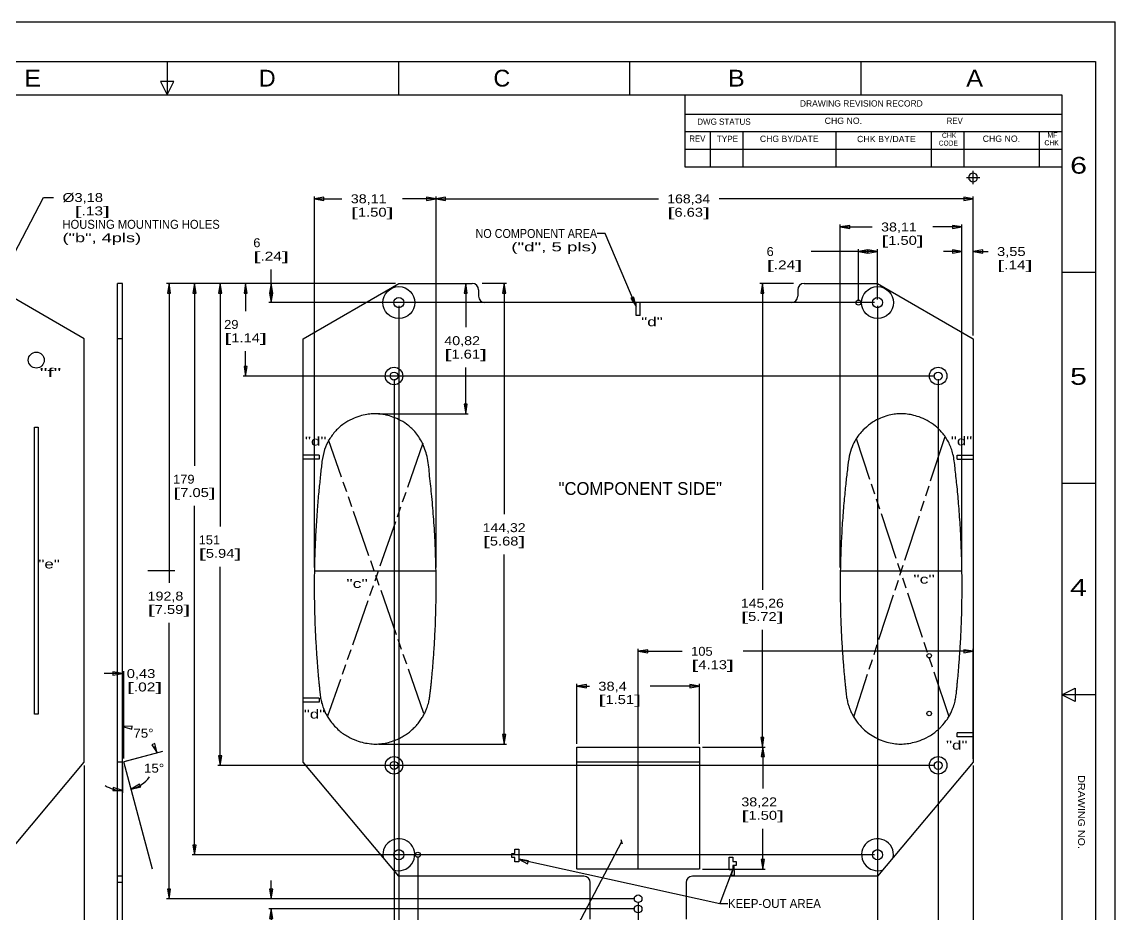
# Model space of a CAD drawing. Extents: x 0 to 594, y 0 to 420.
# Drawn here: x 251.4 to 594, y 140.4 to 420 of the extents above; entities that cross this region are included whole.
import ezdxf
from ezdxf.enums import TextEntityAlignment as Align

# ---------------------------------------------------------------- set-up
doc = ezdxf.new("R2010")
doc.units = 0
doc.header["$LTSCALE"] = 32.67
doc.header["$MEASUREMENT"] = 0
doc.linetypes.add('PHANTOM', pattern=[0.8, 0.45, -0.05, 0.1, -0.05, 0.1, -0.05])
doc.layers.get('0').update_dxf_attribs({"linetype": 'CONTINUOUS'})
doc.layers.add('DEFAULT_3', color=7, linetype='PHANTOM')
doc.styles.get("Standard").update_dxf_attribs({"font": 'txt', "width": 0.8})
doc.dimstyles.new('DIMSTYLE_1', dxfattribs={"dimtxt": 2.8, "dimasz": 3, "dimexe": 0.18, "dimexo": 0.0625, "dimgap": 0.09, "dimtad": 0, "dimtih": 1, "dimtoh": 1, "dimdsep": 46, "dimtxsty": 'Standard', "dimcen": 0.09, "dimadec": 0, "dimazin": 0, "dimtfac": 1, "dimtofl": 0, "dimtmove": 0, "dimatfit": 3, "dimfxl": 0, "dimtolj": 1, "dimarcsym": 0})
doc.dimstyles.new('DIMSTYLE_2', dxfattribs={"dimtxt": 2.8, "dimasz": 3, "dimexe": 0.18, "dimexo": 0.0625, "dimgap": 0.09, "dimtad": 0, "dimtih": 1, "dimtoh": 1, "dimdsep": 46, "dimtxsty": 'Standard', "dimcen": 0.09, "dimadec": 0, "dimazin": 0, "dimtfac": 1, "dimtofl": 0, "dimtmove": 0, "dimatfit": 3, "dimfxl": 0, "dimtolj": 1, "dimarcsym": 0})
doc.dimstyles.new('DIMSTYLE_3', dxfattribs={"dimtxt": 2.8, "dimasz": 3, "dimexe": 0.18, "dimexo": 0.0625, "dimgap": 0.09, "dimtad": 0, "dimtih": 1, "dimtoh": 1, "dimdec": 1, "dimdsep": 46, "dimtxsty": 'Standard', "dimcen": 0.09, "dimadec": 0, "dimazin": 0, "dimtfac": 1, "dimtdec": 1, "dimtofl": 0, "dimtmove": 0, "dimatfit": 3, "dimfxl": 0, "dimtolj": 1, "dimarcsym": 0})

# ---------------------------------------------------------------- blocks, each defined once
blk = doc.blocks.new('*D0')
at = {"color": 2, "linetype": 'Continuous'}
for p, q in [((241.71, 333.44), (258.24, 364.96)), ((258.24, 364.96), (261.37, 364.96))]:
    blk.add_line(p, q, dxfattribs=at)
blk.add_lwpolyline([(242.66, 336.32), (241.71, 333.44), (243.54, 335.86), (242.66, 336.32)], dxfattribs=at)
for s, width, p, p2 in [('%%c', 2, (264.17, 363.56), (267.91, 363.56)), ('3,18', 1.129412, (267.91, 363.56), (276.87, 363.56)), ('[', 2.4, (267.91, 359.36), (270.15, 359.36)), ('.13', 1.44, (270.15, 359.36), (276.87, 359.36)), (']', 2.4, (276.87, 359.36), (279.11, 359.36)), ('HOUSING MOUNTING HOLES', 0.838095, (264.17, 355.16), (313.45, 355.16)), ('("b", 4pls)', 1.056, (264.17, 350.96), (288.81, 350.96))]:
    blk.add_text(s, height=2.8, dxfattribs=dict(at, width=width)).set_placement(p, p2, align=Align.FIT)
blk = doc.blocks.new('*D8')
at = {"color": 2, "linetype": 'Continuous'}
for p, q in [((60.97, 187.03), (60.97, 102.13)), ((270.97, 187.03), (270.97, 102.13)), ((60.97, 102.88), (156.45, 102.88)), ((270.97, 102.88), (175.49, 102.88))]:
    blk.add_line(p, q, dxfattribs=at)
for points in [[(63.97, 103.38), (60.97, 102.88), (63.97, 102.38), (63.97, 103.38)], [(267.97, 102.38), (270.97, 102.88), (267.97, 103.38), (267.97, 102.38)]]:
    blk.add_lwpolyline(points, dxfattribs=at)
for s, width, p, p2 in [('210', 1.107692, (159.25, 101.48), (165.97, 101.48)), ('[', 2.4, (159.25, 97.28), (161.49, 97.28)), ('8.27', 1.066667, (161.49, 97.28), (170.45, 97.28)), (']', 2.4, (170.45, 97.28), (172.69, 97.28))]:
    blk.add_text(s, height=2.8, dxfattribs=dict(at, width=width)).set_placement(p, p2, align=Align.FIT)
blk = doc.blocks.new('*D10')
at = {"color": 2, "linetype": 'Continuous'}
for p, q in [((519.55, 331.03), (519.55, 126.13)), ((549.55, 187.03), (549.55, 126.13)), ((519.55, 126.88), (525.03, 126.88)), ((549.55, 126.88), (544.07, 126.88))]:
    blk.add_line(p, q, dxfattribs=at)
for points in [[(522.55, 127.38), (519.55, 126.88), (522.55, 126.38), (522.55, 127.38)], [(546.55, 126.38), (549.55, 126.88), (546.55, 127.38), (546.55, 126.38)]]:
    blk.add_lwpolyline(points, dxfattribs=at)
for s, width, p, p2 in [('30', 1.066667, (527.83, 125.48), (532.31, 125.48)), ('[', 2.4, (527.83, 121.28), (530.07, 121.28)), ('1.18', 1.371429, (530.07, 121.28), (539.03, 121.28)), (']', 2.4, (539.03, 121.28), (541.27, 121.28))]:
    blk.add_text(s, height=2.8, dxfattribs=dict(at, width=width)).set_placement(p, p2, align=Align.FIT)
blk = doc.blocks.new('*D11')
at = {"color": 2, "linetype": 'Continuous'}
for p, q in [((549.55, 187.03), (549.55, 118.13)), ((444.55, 144.23), (444.55, 118.13)), ((444.55, 118.88), (487.53, 118.88)), ((549.55, 118.88), (506.57, 118.88))]:
    blk.add_line(p, q, dxfattribs=at)
for points in [[(447.55, 119.38), (444.55, 118.88), (447.55, 118.38), (447.55, 119.38)], [(546.55, 118.38), (549.55, 118.88), (546.55, 119.38), (546.55, 118.38)]]:
    blk.add_lwpolyline(points, dxfattribs=at)
for s, width, p, p2 in [('105', 1.107692, (490.33, 117.48), (497.05, 117.48)), ('[', 2.4, (490.33, 113.28), (492.57, 113.28)), ('4.13', 1.2, (492.57, 113.28), (501.53, 113.28)), (']', 2.4, (501.53, 113.28), (503.77, 113.28))]:
    blk.add_text(s, height=2.8, dxfattribs=dict(at, width=width)).set_placement(p, p2, align=Align.FIT)
blk = doc.blocks.new('*D12')
at = {"color": 2, "linetype": 'Continuous'}
for p, q in [((369.55, 331.03), (369.55, 110.13)), ((549.55, 187.03), (549.55, 110.13)), ((369.55, 110.88), (450.03, 110.88)), ((549.55, 110.88), (469.07, 110.88))]:
    blk.add_line(p, q, dxfattribs=at)
for points in [[(372.55, 111.38), (369.55, 110.88), (372.55, 110.38), (372.55, 111.38)], [(546.55, 110.38), (549.55, 110.88), (546.55, 111.38), (546.55, 110.38)]]:
    blk.add_lwpolyline(points, dxfattribs=at)
for s, width, p, p2 in [('180', 1.107692, (452.83, 109.48), (459.55, 109.48)), ('[', 2.4, (452.83, 105.28), (455.07, 105.28)), ('7.09', 1.129412, (455.07, 105.28), (464.03, 105.28)), (']', 2.4, (464.03, 105.28), (466.27, 105.28))]:
    blk.add_text(s, height=2.8, dxfattribs=dict(at, width=width)).set_placement(p, p2, align=Align.FIT)
blk = doc.blocks.new('*D13')
at = {"color": 2, "linetype": 'Continuous'}
for p, q in [((368.05, 308.03), (368.05, 102.13)), ((549.55, 187.03), (549.55, 102.13)), ((368.05, 102.88), (434.33, 102.88)), ((549.55, 102.88), (453.37, 102.88))]:
    blk.add_line(p, q, dxfattribs=at)
for points in [[(371.05, 103.38), (368.05, 102.88), (371.05, 102.38), (371.05, 103.38)], [(546.55, 102.38), (549.55, 102.88), (546.55, 103.38), (546.55, 102.38)]]:
    blk.add_lwpolyline(points, dxfattribs=at)
for s, width, p, p2 in [('181,5', 1.142857, (437.13, 101.48), (448.33, 101.48)), ('[', 2.4, (437.13, 97.28), (439.37, 97.28)), ('7.15', 1.2, (439.37, 97.28), (448.33, 97.28)), (']', 2.4, (448.33, 97.28), (450.57, 97.28))]:
    blk.add_text(s, height=2.8, dxfattribs=dict(at, width=width)).set_placement(p, p2, align=Align.FIT)
blk = doc.blocks.new('*D14')
at = {"color": 2, "linetype": 'Continuous'}
for p, q in [((329.55, 335.03), (329.55, 342.39)), ((368.55, 338.03), (328.8, 338.03)), ((329.55, 338.03), (329.55, 335.03)), ((329.55, 332.03), (329.55, 335.03)), ((518.55, 332.03), (328.8, 332.03))]:
    blk.add_line(p, q, dxfattribs=at)
for points in [[(330.05, 335.03), (329.55, 338.03), (329.05, 335.03), (330.05, 335.03)], [(329.05, 335.03), (329.55, 332.03), (330.05, 335.03), (329.05, 335.03)]]:
    blk.add_lwpolyline(points, dxfattribs=at)
for s, width, p, p2 in [('6', 1.2, (323.95, 349.39), (326.19, 349.39)), ('[', 2.4, (323.95, 345.19), (326.19, 345.19)), ('.24', 1.2, (326.19, 345.19), (332.91, 345.19)), (']', 2.4, (332.91, 345.19), (335.15, 345.19))]:
    blk.add_text(s, height=2.8, dxfattribs=dict(at, width=width)).set_placement(p, p2, align=Align.FIT)
blk = doc.blocks.new('*D15')
at = {"color": 2, "linetype": 'Continuous'}
for p, q in [((368.55, 338.03), (320.8, 338.03)), ((321.55, 338.03), (321.55, 329.4)), ((321.55, 309.03), (321.55, 316.8)), ((537.55, 309.03), (320.8, 309.03))]:
    blk.add_line(p, q, dxfattribs=at)
for points in [[(322.05, 335.03), (321.55, 338.03), (321.05, 335.03), (322.05, 335.03)], [(321.05, 312.03), (321.55, 309.03), (322.05, 312.03), (321.05, 312.03)]]:
    blk.add_lwpolyline(points, dxfattribs=at)
for s, width, p, p2 in [('29', 0.96, (314.83, 323.8), (319.31, 323.8)), ('[', 2.4, (314.83, 319.6), (317.07, 319.6)), ('1.14', 1.371429, (317.07, 319.6), (326.03, 319.6)), (']', 2.4, (326.03, 319.6), (328.27, 319.6))]:
    blk.add_text(s, height=2.8, dxfattribs=dict(at, width=width)).set_placement(p, p2, align=Align.FIT)
blk = doc.blocks.new('*D16')
at = {"color": 2, "linetype": 'Continuous'}
for p, q in [((368.55, 338.03), (312.8, 338.03)), ((313.55, 338.03), (313.55, 261.86)), ((313.55, 187.03), (313.55, 249.26)), ((537.55, 187.03), (312.8, 187.03))]:
    blk.add_line(p, q, dxfattribs=at)
for points in [[(314.05, 335.03), (313.55, 338.03), (313.05, 335.03), (314.05, 335.03)], [(313.05, 190.03), (313.55, 187.03), (314.05, 190.03), (313.05, 190.03)]]:
    blk.add_lwpolyline(points, dxfattribs=at)
for s, width, p, p2 in [('151', 1.2, (306.83, 256.26), (313.55, 256.26)), ('[', 2.4, (306.83, 252.06), (309.07, 252.06)), ('5.94', 1.066667, (309.07, 252.06), (318.03, 252.06)), (']', 2.4, (318.03, 252.06), (320.27, 252.06))]:
    blk.add_text(s, height=2.8, dxfattribs=dict(at, width=width)).set_placement(p, p2, align=Align.FIT)
blk = doc.blocks.new('*D17')
at = {"color": 2, "linetype": 'Continuous'}
for p, q in [((368.55, 338.03), (304.8, 338.03)), ((305.55, 338.03), (305.55, 280.9)), ((305.55, 159.03), (305.55, 268.3)), ((518.55, 159.03), (304.8, 159.03))]:
    blk.add_line(p, q, dxfattribs=at)
for points in [[(306.05, 335.03), (305.55, 338.03), (305.05, 335.03), (306.05, 335.03)], [(305.05, 162.03), (305.55, 159.03), (306.05, 162.03), (305.05, 162.03)]]:
    blk.add_lwpolyline(points, dxfattribs=at)
for s, width, p, p2 in [('179', 1.028571, (298.83, 275.3), (305.55, 275.3)), ('[', 2.4, (298.83, 271.1), (301.07, 271.1)), (']', 2.4, (310.03, 271.1), (312.27, 271.1)), ('7.05', 1.129412, (301.07, 271.1), (310.03, 271.1))]:
    blk.add_text(s, height=2.8, dxfattribs=dict(at, width=width)).set_placement(p, p2, align=Align.FIT)
blk = doc.blocks.new('*D18')
at = {"color": 2, "linetype": 'Continuous'}
for p, q in [((368.55, 338.03), (296.8, 338.03)), ((297.55, 338.03), (297.55, 244.27)), ((297.55, 145.23), (297.55, 231.67)), ((443.55, 145.23), (296.8, 145.23))]:
    blk.add_line(p, q, dxfattribs=at)
for points in [[(298.05, 335.03), (297.55, 338.03), (297.05, 335.03), (298.05, 335.03)], [(297.05, 148.23), (297.55, 145.23), (298.05, 148.23), (297.05, 148.23)]]:
    blk.add_lwpolyline(points, dxfattribs=at)
for s, width, p, p2 in [('192,8', 1.043478, (290.83, 238.67), (302.03, 238.67)), ('[', 2.4, (290.83, 234.47), (293.07, 234.47)), ('7.59', 1.066667, (293.07, 234.47), (302.03, 234.47)), (']', 2.4, (302.03, 234.47), (304.27, 234.47))]:
    blk.add_text(s, height=2.8, dxfattribs=dict(at, width=width)).set_placement(p, p2, align=Align.FIT)
blk = doc.blocks.new('*D19')
at = {"color": 2, "linetype": 'Continuous'}
for p, q in [((329.55, 145.23), (329.55, 150.98)), ((443.55, 145.23), (328.8, 145.23)), ((443.55, 142.03), (328.8, 142.03)), ((329.55, 142.03), (329.55, 138.29))]:
    blk.add_line(p, q, dxfattribs=at)
for points in [[(329.05, 148.23), (329.55, 145.23), (330.05, 148.23), (329.05, 148.23)], [(330.05, 139.03), (329.55, 142.03), (329.05, 139.03), (330.05, 139.03)]]:
    blk.add_lwpolyline(points, dxfattribs=at)
for s, width, p, p2 in [('3,2', 1.107692, (323.95, 132.69), (330.67, 132.69)), ('[', 2.4, (323.95, 128.49), (326.19, 128.49)), ('.13', 1.44, (326.19, 128.49), (332.91, 128.49)), (']', 2.4, (332.91, 128.49), (335.15, 128.49))]:
    blk.add_text(s, height=2.8, dxfattribs=dict(at, width=width)).set_placement(p, p2, align=Align.FIT)
blk = doc.blocks.new('*D20')
at = {"color": 2, "linetype": 'Continuous'}
for p, q in [((403.3, 338.03), (395.66, 338.03)), ((402.55, 338.03), (402.55, 265.71)), ((402.55, 193.71), (402.55, 253.11)), ((363.31, 193.71), (403.3, 193.71))]:
    blk.add_line(p, q, dxfattribs=at)
for points in [[(403.05, 335.03), (402.55, 338.03), (402.05, 335.03), (403.05, 335.03)], [(402.05, 196.71), (402.55, 193.71), (403.05, 196.71), (402.05, 196.71)]]:
    blk.add_lwpolyline(points, dxfattribs=at)
for s, width, p, p2 in [('144,32', 0.993103, (395.83, 260.11), (409.27, 260.11)), ('[', 2.4, (395.83, 255.91), (398.07, 255.91)), ('5.68', 1.066667, (398.07, 255.91), (407.03, 255.91)), (']', 2.4, (407.03, 255.91), (409.27, 255.91))]:
    blk.add_text(s, height=2.8, dxfattribs=dict(at, width=width)).set_placement(p, p2, align=Align.FIT)
blk = doc.blocks.new('*D21')
at = {"color": 2, "linetype": 'Continuous'}
for p, q in [((546, 348.03), (540.25, 348.03)), ((546, 249.03), (546, 348.78)), ((549.55, 321.71), (549.55, 348.78)), ((549.55, 348.03), (554.19, 348.03))]:
    blk.add_line(p, q, dxfattribs=at)
for points in [[(543, 347.53), (546, 348.03), (543, 348.53), (543, 347.53)], [(552.55, 348.53), (549.55, 348.03), (552.55, 347.53), (552.55, 348.53)]]:
    blk.add_lwpolyline(points, dxfattribs=at)
for s, width, p, p2 in [('3,55', 1.010526, (556.99, 346.63), (565.95, 346.63)), ('[', 2.4, (556.99, 342.43), (559.23, 342.43)), ('.14', 1.44, (559.23, 342.43), (565.95, 342.43)), (']', 2.4, (565.95, 342.43), (568.19, 342.43))]:
    blk.add_text(s, height=2.8, dxfattribs=dict(at, width=width)).set_placement(p, p2, align=Align.FIT)
blk = doc.blocks.new('*D22')
at = {"color": 2, "linetype": 'Continuous'}
for p, q in [((507.89, 249.03), (507.89, 356.48)), ((546, 249.03), (546, 356.48)), ((507.89, 355.73), (517.86, 355.73)), ((546, 355.73), (536.9, 355.73))]:
    blk.add_line(p, q, dxfattribs=at)
for points in [[(510.89, 356.23), (507.89, 355.73), (510.89, 355.23), (510.89, 356.23)], [(543, 355.23), (546, 355.73), (543, 356.23), (543, 355.23)]]:
    blk.add_lwpolyline(points, dxfattribs=at)
for s, width, p, p2 in [('38,11', 1.142857, (520.66, 354.33), (531.86, 354.33)), ('[', 2.4, (520.66, 350.13), (522.9, 350.13)), ('1.50', 1.28, (522.9, 350.13), (531.86, 350.13)), (']', 2.4, (531.86, 350.13), (534.1, 350.13))]:
    blk.add_text(s, height=2.8, dxfattribs=dict(at, width=width)).set_placement(p, p2, align=Align.FIT)
blk = doc.blocks.new('*D23')
at = {"color": 2, "linetype": 'Continuous'}
for p, q in [((381.21, 249.03), (381.21, 365.29)), ((381.21, 364.54), (450.87, 364.54)), ((549.55, 364.54), (469.91, 364.54)), ((549.55, 321.71), (549.55, 365.29))]:
    blk.add_line(p, q, dxfattribs=at)
for points in [[(384.21, 365.04), (381.21, 364.54), (384.21, 364.04), (384.21, 365.04)], [(546.55, 364.04), (549.55, 364.54), (546.55, 365.04), (546.55, 364.04)]]:
    blk.add_lwpolyline(points, dxfattribs=at)
for s, width, p, p2 in [('168,34', 0.993103, (453.67, 363.14), (467.11, 363.14)), ('[', 2.4, (453.67, 358.94), (455.91, 358.94)), ('6.63', 1.066667, (455.91, 358.94), (464.87, 358.94)), (']', 2.4, (464.87, 358.94), (467.11, 358.94))]:
    blk.add_text(s, height=2.8, dxfattribs=dict(at, width=width)).set_placement(p, p2, align=Align.FIT)
blk = doc.blocks.new('*D24')
at = {"color": 2, "linetype": 'Continuous'}
for p, q in [((343.09, 249.03), (343.09, 365.31)), ((343.09, 364.56), (351.71, 364.56)), ((381.21, 364.56), (370.75, 364.56)), ((381.21, 249.03), (381.21, 365.31))]:
    blk.add_line(p, q, dxfattribs=at)
for points in [[(346.09, 365.06), (343.09, 364.56), (346.09, 364.06), (346.09, 365.06)], [(378.21, 364.06), (381.21, 364.56), (378.21, 365.06), (378.21, 364.06)]]:
    blk.add_lwpolyline(points, dxfattribs=at)
for s, width, p, p2 in [('38,11', 1.142857, (354.51, 363.16), (365.71, 363.16)), ('[', 2.4, (354.51, 358.96), (356.75, 358.96)), ('1.50', 1.28, (356.75, 358.96), (365.71, 358.96)), (']', 2.4, (365.71, 358.96), (367.95, 358.96))]:
    blk.add_text(s, height=2.8, dxfattribs=dict(at, width=width)).set_placement(p, p2, align=Align.FIT)
blk = doc.blocks.new('*D25')
at = {"color": 2, "linetype": 'Continuous'}
for p, q in [((538.55, 308.03), (538.55, 134.95)), ((549.55, 187.03), (549.55, 134.95)), ((538.55, 135.7), (544.05, 135.7)), ((549.55, 135.7), (544.05, 135.7)), ((544.05, 135.7), (556.75, 135.7))]:
    blk.add_line(p, q, dxfattribs=at)
for points in [[(541.55, 136.2), (538.55, 135.7), (541.55, 135.2), (541.55, 136.2)], [(546.55, 135.2), (549.55, 135.7), (546.55, 136.2), (546.55, 135.2)]]:
    blk.add_lwpolyline(points, dxfattribs=at)
for s, width, p, p2 in [('11', 1.6, (559.55, 134.3), (564.03, 134.3)), ('[', 2.4, (559.55, 130.1), (561.79, 130.1)), ('.43', 1.2, (561.79, 130.1), (568.51, 130.1)), (']', 2.4, (568.51, 130.1), (570.75, 130.1))]:
    blk.add_text(s, height=2.8, dxfattribs=dict(at, width=width)).set_placement(p, p2, align=Align.FIT)
blk = doc.blocks.new('*D31')
at = {"color": 2, "linetype": 'Continuous'}
for p, q in [((444.55, 189.16), (444.55, 223.52)), ((444.55, 222.77), (458.36, 222.77)), ((549.55, 222.77), (477.4, 222.77)), ((549.55, 189.03), (549.55, 223.52))]:
    blk.add_line(p, q, dxfattribs=at)
for points in [[(447.55, 223.27), (444.55, 222.77), (447.55, 222.27), (447.55, 223.27)], [(546.55, 222.27), (549.55, 222.77), (546.55, 223.27), (546.55, 222.27)]]:
    blk.add_lwpolyline(points, dxfattribs=at)
for s, width, p, p2 in [('105', 1.107692, (461.16, 221.37), (467.88, 221.37)), ('[', 2.4, (461.16, 217.17), (463.4, 217.17)), ('4.13', 1.2, (463.4, 217.17), (472.36, 217.17)), (']', 2.4, (472.36, 217.17), (474.6, 217.17))]:
    blk.add_text(s, height=2.8, dxfattribs=dict(at, width=width)).set_placement(p, p2, align=Align.FIT)
blk = doc.blocks.new('*D32')
at = {"color": 2, "linetype": 'Continuous'}
for p, q in [((425.35, 193.76), (425.35, 212.58)), ((463.75, 193.76), (463.75, 212.58)), ((425.35, 211.83), (429.26, 211.83)), ((463.75, 211.83), (448.3, 211.83))]:
    blk.add_line(p, q, dxfattribs=at)
for points in [[(428.35, 212.33), (425.35, 211.83), (428.35, 211.33), (428.35, 212.33)], [(460.75, 211.33), (463.75, 211.83), (460.75, 212.33), (460.75, 211.33)]]:
    blk.add_lwpolyline(points, dxfattribs=at)
for s, width, p, p2 in [('38,4', 1.010526, (432.06, 210.43), (441.02, 210.43)), ('[', 2.4, (432.06, 206.23), (434.3, 206.23)), ('1.51', 1.371429, (434.3, 206.23), (443.26, 206.23)), (']', 2.4, (443.26, 206.23), (445.5, 206.23))]:
    blk.add_text(s, height=2.8, dxfattribs=dict(at, width=width)).set_placement(p, p2, align=Align.FIT)
blk = doc.blocks.new('*D33')
at = {"color": 2, "linetype": 'Continuous'}
for p, q in [((493.23, 338.03), (482.72, 338.03)), ((483.47, 338.03), (483.47, 242.05)), ((483.47, 192.76), (483.47, 229.45)), ((464.75, 192.76), (484.22, 192.76))]:
    blk.add_line(p, q, dxfattribs=at)
for points in [[(483.97, 335.03), (483.47, 338.03), (482.97, 335.03), (483.97, 335.03)], [(482.97, 195.76), (483.47, 192.76), (483.97, 195.76), (482.97, 195.76)]]:
    blk.add_lwpolyline(points, dxfattribs=at)
for s, width, p, p2 in [('145,26', 0.993103, (476.75, 236.45), (490.19, 236.45)), ('[', 2.4, (476.75, 232.25), (478.99, 232.25)), ('5.72', 1.066667, (478.99, 232.25), (487.95, 232.25)), (']', 2.4, (487.95, 232.25), (490.19, 232.25))]:
    blk.add_text(s, height=2.8, dxfattribs=dict(at, width=width)).set_placement(p, p2, align=Align.FIT)
blk = doc.blocks.new('*D34')
at = {"color": 2, "linetype": 'Continuous'}
for p, q in [((464.75, 192.76), (484.34, 192.76)), ((483.59, 192.76), (483.59, 179.78)), ((483.59, 154.54), (483.59, 167.18)), ((464.7, 154.54), (484.34, 154.54))]:
    blk.add_line(p, q, dxfattribs=at)
for points in [[(484.09, 189.76), (483.59, 192.76), (483.09, 189.76), (484.09, 189.76)], [(483.09, 157.54), (483.59, 154.54), (484.09, 157.54), (483.09, 157.54)]]:
    blk.add_lwpolyline(points, dxfattribs=at)
for s, width, p, p2 in [('38,22', 0.96, (476.87, 174.18), (488.07, 174.18)), ('[', 2.4, (476.87, 169.98), (479.11, 169.98)), ('1.50', 1.28, (479.11, 169.98), (488.07, 169.98)), (']', 2.4, (488.07, 169.98), (490.31, 169.98))]:
    blk.add_text(s, height=2.8, dxfattribs=dict(at, width=width)).set_placement(p, p2, align=Align.FIT)
blk = doc.blocks.new('*D35')
at = {"color": 2, "linetype": 'Continuous'}
for p, q in [((282.98, 189.04), (282.98, 199.98)), ((284.38, 188.41), (294.51, 191.13))]:
    blk.add_line(p, q, dxfattribs=at)
for points in [[(286.02, 199.32), (282.98, 199.23), (285.89, 198.33), (286.02, 199.32)], [(292.17, 193.51), (293.79, 190.93), (293.09, 193.9), (292.17, 193.51)]]:
    blk.add_lwpolyline(points, dxfattribs=at)
for start, end in [(87.0303, 90), (15, 25.783)]:
    blk.add_arc((282.98, 188.04), 11.19, start, end, dxfattribs=at)
at = {"color": 2, "linetype": 'Continuous', "width": 0.971429}
blk.add_text('75%%d', height=2.8, dxfattribs=at).set_placement((286.36, 195.7), (292.71, 195.7), align=Align.FIT)
blk = doc.blocks.new('*D37')
at = {"color": 2, "linetype": 'Continuous'}
for p, q in [((282.98, 189.03), (282.98, 216.54)), ((283.41, 189.16), (283.41, 216.54)), ((282.98, 215.79), (277.23, 215.79))]:
    blk.add_line(p, q, dxfattribs=at)
blk.add_lwpolyline([(279.98, 215.29), (282.98, 215.79), (279.98, 216.29), (279.98, 215.29)], dxfattribs=at)
for s, width, p, p2 in [('0,43', 1.066667, (284.3, 214.39), (293.26, 214.39)), ('[', 2.4, (284.3, 210.19), (286.54, 210.19)), ('.02', 1.309091, (286.54, 210.19), (293.26, 210.19)), (']', 2.4, (293.26, 210.19), (295.5, 210.19))]:
    blk.add_text(s, height=2.8, dxfattribs=dict(at, width=width)).set_placement(p, p2, align=Align.FIT)
blk = doc.blocks.new('*D38')
at = {"color": 2, "linetype": 'Continuous'}
for p, q in [((370.55, 338.03), (391.27, 338.03)), ((390.52, 338.03), (390.52, 324.3)), ((390.52, 297.21), (390.52, 311.7)), ((363.15, 297.21), (391.27, 297.21))]:
    blk.add_line(p, q, dxfattribs=at)
for points in [[(391.02, 335.03), (390.52, 338.03), (390.02, 335.03), (391.02, 335.03)], [(390.02, 300.21), (390.52, 297.21), (391.02, 300.21), (390.02, 300.21)]]:
    blk.add_lwpolyline(points, dxfattribs=at)
blk.add_text('40,82', height=2.8, dxfattribs=at).set_placement((383.8, 318.7), (395, 318.7), align=Align.FIT)
for s, width, p, p2 in [('[', 2.4, (383.8, 314.5), (386.04, 314.5)), ('1.61', 1.371429, (386.04, 314.5), (395, 314.5)), (']', 2.4, (395, 314.5), (397.24, 314.5))]:
    blk.add_text(s, height=2.8, dxfattribs=dict(at, width=width)).set_placement(p, p2, align=Align.FIT)
blk = doc.blocks.new('*D47')
at = {"color": 2, "linetype": 'Continuous'}
for p, q in [((369.55, 158.03), (369.55, 132.09)), ((375.55, 158.03), (375.55, 132.09)), ((369.55, 132.84), (372.55, 132.84)), ((375.55, 132.84), (372.55, 132.84)), ((372.55, 132.84), (377.88, 132.84))]:
    blk.add_line(p, q, dxfattribs=at)
for points in [[(372.55, 133.34), (369.55, 132.84), (372.55, 132.34), (372.55, 133.34)], [(372.55, 132.34), (375.55, 132.84), (372.55, 133.34), (372.55, 132.34)]]:
    blk.add_lwpolyline(points, dxfattribs=at)
for s, width, p, p2 in [('6', 1.2, (380.68, 131.44), (382.92, 131.44)), ('[', 2.4, (380.68, 127.24), (382.92, 127.24)), (']', 2.4, (389.64, 127.24), (391.88, 127.24)), ('.24', 1.2, (382.92, 127.24), (389.64, 127.24))]:
    blk.add_text(s, height=2.8, dxfattribs=dict(at, width=width)).set_placement(p, p2, align=Align.FIT)
blk = doc.blocks.new('*D48')
at = {"color": 2, "linetype": 'Continuous'}
for p, q in [((516.55, 348.03), (498.79, 348.03)), ((513.55, 333.03), (513.55, 348.78)), ((513.55, 348.03), (516.55, 348.03)), ((519.55, 348.03), (516.55, 348.03)), ((519.55, 333.03), (519.55, 348.78))]:
    blk.add_line(p, q, dxfattribs=at)
for points in [[(516.55, 348.53), (513.55, 348.03), (516.55, 347.53), (516.55, 348.53)], [(516.55, 347.53), (519.55, 348.03), (516.55, 348.53), (516.55, 347.53)]]:
    blk.add_lwpolyline(points, dxfattribs=at)
for s, width, p, p2 in [('6', 1.2, (484.79, 346.63), (487.03, 346.63)), ('[', 2.4, (484.79, 342.43), (487.03, 342.43)), ('.24', 1.2, (487.03, 342.43), (493.75, 342.43)), (']', 2.4, (493.75, 342.43), (495.99, 342.43))]:
    blk.add_text(s, height=2.8, dxfattribs=dict(at, width=width)).set_placement(p, p2, align=Align.FIT)

msp = doc.modelspace()

# ---------------------------------------------------------------- linework, layer by layer
at = {"color": 7, "linetype": 'Continuous'}
for p, q in [((0, 420), (594, 420)), ((594, 0), (594, 420)), ((270.967, 320.707), (240.967, 338.028)), ((281.381, 136.877), (281.381, 338.028)), ((282.981, 338.028), (281.381, 338.028)), ((282.981, 136.877), (282.981, 338.028)), ((339.548, 320.707), (369.548, 338.028)), ((369.548, 338.028), (392.548, 338.028)), ((394.548, 336.028), (394.548, 334.028)), ((494.548, 336.028), (494.548, 334.028)), ((496.548, 338.028), (519.548, 338.028)), ((519.548, 338.028), (549.548, 320.707)), ((492.548, 332.028), (396.548, 332.028)), ((270.967, 188.028), (270.967, 320.707)), ((282.981, 320.707), (281.381, 320.707)), ((339.548, 188.028), (339.548, 320.707)), ((549.548, 320.707), (549.548, 188.028)), ((240.967, 152.275), (270.967, 188.028)), ((282.981, 188.028), (281.381, 188.028)), ((369.548, 152.275), (339.548, 188.028)), ((549.548, 188.028), (519.548, 152.275)), ((282.981, 152.275), (281.381, 152.275)), ((427.548, 152.275), (369.548, 152.275)), ((519.548, 152.275), (461.548, 152.275)), ((282.981, 150.275), (281.381, 150.275)), ((429.548, 138.877), (429.548, 150.275)), ((459.548, 150.275), (459.548, 138.877))]:
    msp.add_line(p, q, dxfattribs=at)
at = {"color": 3, "linetype": 'Continuous'}
for p, q in [((6.123, 407.612), (587.822, 407.612)), ((296.972, 407.612), (296.972, 397.112)), ((369.422, 407.612), (369.422, 397.112)), ((441.872, 407.612), (441.872, 397.112)), ((514.322, 407.612), (514.322, 397.112)), ((587.822, 407.612), (587.822, 9.663)), ((299.072, 401.312), (294.872, 401.312)), ((294.872, 401.312), (296.972, 397.112)), ((296.972, 397.112), (299.072, 401.312)), ((16.623, 397.112), (577.322, 397.112)), ((459.197, 397.112), (459.197, 374.589)), ((577.322, 397.112), (577.322, 20.163)), ((459.197, 391.127), (577.323, 391.127)), ((459.197, 385.614), (577.323, 385.614)), ((467.072, 385.614), (467.072, 374.589)), ((477.31, 385.614), (477.31, 374.589)), ((506.448, 385.614), (506.448, 374.589)), ((536.373, 385.614), (536.373, 374.589)), ((546.611, 385.614), (546.611, 374.589)), ((570.236, 385.614), (570.236, 374.589)), ((459.197, 380.102), (577.323, 380.102)), ((459.197, 374.589), (577.323, 374.589)), ((587.822, 341.462), (577.322, 341.462)), ((587.822, 275.312), (577.322, 275.312)), ((577.322, 209.162), (581.522, 211.262)), ((587.822, 209.162), (577.322, 209.162)), ((581.522, 207.062), (577.322, 209.162)), ((581.522, 211.262), (581.522, 207.062))]:
    msp.add_line(p, q, dxfattribs=at)
at = {"color": 2, "linetype": 'Continuous'}
for p, q in [((459.204, 380.097), (459.204, 374.584)), ((459.204, 380.097), (577.328, 380.097)), ((467.079, 380.097), (467.079, 374.584)), ((477.316, 380.097), (477.316, 374.584)), ((506.454, 380.097), (506.454, 374.584)), ((536.379, 380.097), (536.379, 374.584)), ((546.617, 380.097), (546.617, 374.584)), ((570.242, 380.097), (570.242, 374.584)), ((577.328, 380.097), (577.328, 374.584)), ((459.204, 374.584), (577.328, 374.584)), ((434.178, 353.696), (431.678, 353.696)), ((443.922, 330.826), (434.178, 353.696)), ((282.981, 187.028), (282.981, 178.428)), ((439.317, 163.098), (418.204, 122.958)), ((439.107, 163.773), (439.527, 162.423)), ((407.148, 157.592), (470.176, 143.738)), ((474.631, 155.675), (470.176, 143.738)), ((470.176, 143.738), (472.676, 143.738))]:
    msp.add_line(p, q, dxfattribs=at)
at = {"linetype": 'Continuous'}
for p, q in [((547.388, 371.227), (551.588, 371.227)), ((549.488, 369.127), (549.488, 373.327))]:
    msp.add_line(p, q, dxfattribs=at)
at = {"color": 40, "linetype": 'Continuous'}
for p, q in [((443.922, 328.028), (443.922, 332.028)), ((445.175, 328.028), (445.175, 332.028)), ((445.175, 328.028), (443.922, 328.028)), ((255.367, 293.028), (256.567, 293.028)), ((255.367, 203.028), (255.367, 293.028)), ((256.567, 293.028), (256.567, 203.028)), ((344.549, 284.254), (339.548, 284.254)), ((344.549, 283.002), (339.548, 283.002)), ((344.549, 284.254), (344.549, 283.002)), ((544.549, 284.254), (549.548, 284.254)), ((544.549, 283.002), (544.549, 284.254)), ((544.549, 283.002), (549.548, 283.002)), ((299.381, 248.028), (290.881, 248.028)), ((343.095, 248.028), (381.205, 248.028)), ((507.891, 248.028), (546.002, 248.028)), ((344.549, 208.054), (339.548, 208.054)), ((344.549, 206.802), (339.548, 206.802)), ((344.549, 208.054), (344.549, 206.802)), ((256.567, 203.028), (255.367, 203.028)), ((549.548, 197.254), (544.549, 197.254)), ((544.549, 196.002), (544.549, 197.254)), ((549.548, 196.002), (544.549, 196.002)), ((425.348, 192.764), (463.748, 192.764)), ((425.348, 154.541), (425.348, 192.764)), ((444.548, 154.541), (444.548, 193.151)), ((463.748, 192.764), (463.748, 154.541)), ((295.552, 191.408), (283.414, 188.156)), ((292.421, 154.541), (283.414, 188.156)), ((425.398, 188.156), (463.698, 188.156)), ((404.948, 159.375), (405.948, 159.375)), ((404.948, 158.175), (404.948, 159.375)), ((405.948, 158.175), (404.948, 158.175)), ((405.948, 160.775), (407.148, 160.775)), ((405.948, 159.375), (405.948, 160.775)), ((405.948, 156.775), (405.948, 158.175)), ((407.148, 160.775), (407.148, 156.775)), ((473.048, 158.275), (474.248, 158.275)), ((473.048, 154.275), (473.048, 158.275)), ((474.248, 158.275), (474.248, 156.875)), ((407.148, 156.775), (405.948, 156.775)), ((463.698, 154.541), (425.398, 154.541)), ((474.248, 154.275), (473.048, 154.275)), ((474.248, 156.875), (475.248, 156.875)), ((475.248, 155.675), (474.248, 155.675)), ((474.248, 155.675), (474.248, 154.275)), ((475.248, 156.875), (475.248, 155.675))]:
    msp.add_line(p, q, dxfattribs=at)
at = {"linetype": 'Continuous'}
msp.add_lwpolyline([(548.088, 371.227), (548.205, 370.76), (548.322, 370.527), (548.555, 370.177), (549.022, 369.943), (549.488, 369.827), (549.955, 369.943), (550.188, 370.06), (550.538, 370.293), (550.772, 370.76), (550.888, 371.227), (550.772, 371.693), (550.655, 371.927), (550.422, 372.277), (549.955, 372.51), (549.488, 372.627), (549.022, 372.51), (548.788, 372.393), (548.438, 372.16), (548.205, 371.693), (548.088, 371.227)], dxfattribs=at)
at = {"color": 2, "linetype": 'Continuous'}
for points in [[(442.287, 333.39), (443.922, 330.826), (443.207, 333.782), (442.287, 333.39)], [(279.94, 179.106), (282.981, 179.178), (280.082, 180.096), (279.94, 179.106)], [(288.286, 181.176), (285.723, 179.539), (288.679, 180.257), (288.286, 181.176)], [(410.151, 157.109), (407.148, 157.592), (409.832, 156.162), (410.151, 157.109)], [(474.721, 152.635), (474.631, 155.675), (473.73, 152.77), (474.721, 152.635)]]:
    msp.add_lwpolyline(points, dxfattribs=at)
at = {"color": 40, "linetype": 'Continuous'}
for centre, radius in [((369.548, 332.028), 5), ((519.548, 332.028), 5), ((255.967, 314.028), 2.5), ((368.048, 309.028), 2.75), ((538.548, 309.028), 2.75), ((368.048, 187.028), 2.75), ((538.548, 187.028), 2.75)]:
    msp.add_circle(centre, radius, dxfattribs=at)
at = {"color": 7, "linetype": 'Continuous'}
for centre, radius in [((369.548, 332.028), 1.59), ((513.548, 332.028), 0.785), ((519.548, 332.028), 1.587), ((368.048, 309.028), 1.25), ((538.548, 309.028), 1.25), ((535.748, 221.378), 0.7), ((535.748, 203.278), 0.7), ((368.048, 187.028), 1.25), ((538.548, 187.028), 1.25), ((369.548, 159.028), 1.587), ((375.548, 159.028), 0.785), ((519.548, 159.028), 1.587), ((444.548, 145.228), 1.2), ((444.548, 142.028), 1.2)]:
    msp.add_circle(centre, radius, dxfattribs=at)
for centre, start, end in [((392.548, 336.028), 0, 90), ((496.548, 336.028), 90, 180), ((396.548, 334.028), 180, 270), ((492.548, 334.028), 270, 360), ((427.548, 150.275), 0, 90), ((461.548, 150.275), 90, 180)]:
    msp.add_arc(centre, 2, start, end, dxfattribs=at)
at = {"color": 2, "linetype": 'Continuous'}
for start, end in [(285, 323.10417), (238.90488, 270)]:
    msp.add_arc((282.981, 189.773), 10.595, start, end, dxfattribs=at)
at = {"color": 40, "linetype": 'Continuous'}
for centre, start, end in [((369.548, 159.028), 249.76158, 190.23842), ((519.548, 159.028), 349.76158, 290.23842)]:
    msp.add_arc(centre, 5, start, end, dxfattribs=at)
for points in [[(376.894, 288.197, -8.738), (374.552, 291.605, -8.738), (371.991, 293.937, -8.738), (369.477, 295.449, -8.738), (367.124, 296.39, -8.738), (365.03, 296.921, -8.738), (363.189, 297.17, -8.738), (361.394, 297.188, -8.738), (359.496, 296.964, -8.738), (357.364, 296.471, -8.738), (354.928, 295.556, -8.738), (352.306, 294.038, -8.738), (349.782, 291.816, -8.738), (347.749, 289.096, -8.738), (346.311, 285.979, -8.738), (345.48, 282.201, -8.738), (345.008, 277.935, -8.738), (344.527, 273.361, -8.738), (344.051, 267.989, -8.738), (343.614, 261.71, -8.738), (343.3, 255.371, -8.738), (343.127, 249.785, -8.738), (343.062, 244.803, -8.738), (343.068, 240.331, -8.738), (343.126, 236.317, -8.738), (343.225, 232.711, -8.738), (343.352, 229.456, -8.738), (343.495, 226.533, -8.738), (343.645, 223.904, -8.738), (343.801, 221.525, -8.738), (343.958, 219.373, -8.738), (344.113, 217.436, -8.738), (344.262, 215.699, -8.738), (344.403, 214.143, -8.738), (344.534, 212.748, -8.738), (344.657, 211.493, -8.738), (344.775, 210.354, -8.738), (344.884, 209.343, -8.738), (344.994, 208.501, -8.738), (345.12, 207.76, -8.738), (345.279, 207.037, -8.738), (345.487, 206.261, -8.738), (345.762, 205.393, -8.738), (346.134, 204.415, -8.738), (346.63, 203.327, -8.738), (346.947, 202.725, -8.738)], [(541.435, 201.544, -8.738), (542.176, 202.772, -8.738), (542.746, 203.915, -8.738), (543.184, 204.975, -8.738), (543.509, 205.924, -8.738), (543.747, 206.755, -8.738), (543.927, 207.515, -8.738), (544.069, 208.279, -8.738), (544.188, 209.138, -8.738), (544.302, 210.168, -8.738), (544.425, 211.349, -8.738), (544.554, 212.652, -8.738), (544.691, 214.102, -8.738), (544.837, 215.721, -8.738), (544.992, 217.534, -8.738), (545.154, 219.571, -8.738), (545.319, 221.854, -8.738), (545.482, 224.406, -8.738), (545.641, 227.266, -8.738), (545.79, 230.502, -8.738), (545.917, 234.172, -8.738), (546.006, 238.331, -8.738), (546.04, 243.115, -8.738), (545.992, 248.627, -8.738), (545.807, 255.115, -8.738), (545.445, 262.328, -8.738), (544.955, 269.074, -8.738), (544.409, 275.017, -8.738), (543.841, 280.213, -8.738), (543.194, 284.563, -8.738), (541.945, 287.994, -8.738), (540.075, 290.932, -8.738), (537.675, 293.36, -8.738), (535.06, 295.113, -8.738), (532.563, 296.207, -8.738), (530.33, 296.826, -8.738), (528.36, 297.136, -8.738), (526.544, 297.206, -8.738), (524.73, 297.036, -8.738), (522.739, 296.619, -8.738), (520.47, 295.837, -8.738), (518, 294.55, -8.738), (515.421, 292.512, -8.738)], [(515.421, 292.512, -8.738), (514.091, 291.064, -8.738), (512.779, 289.203, -8.738), (511.574, 286.854, -8.738), (510.681, 283.898, -8.738), (510.152, 280.178, -8.738), (509.642, 275.783, -8.738), (509.138, 270.661, -8.738), (508.637, 264.623, -8.738), (508.231, 258.076, -8.738), (507.984, 252.021, -8.738), (507.872, 246.645, -8.738), (507.854, 241.838, -8.738), (507.897, 237.547, -8.738), (507.987, 233.705, -8.738), (508.113, 230.255, -8.738), (508.262, 227.168, -8.738), (508.422, 224.39, -8.738), (508.587, 221.884, -8.738), (508.755, 219.634, -8.738), (508.922, 217.616, -8.738), (509.084, 215.799, -8.738), (509.239, 214.164, -8.738), (509.385, 212.692, -8.738), (509.522, 211.364, -8.738), (509.649, 210.167, -8.738), (509.762, 209.159, -8.738), (509.876, 208.337, -8.738), (510.01, 207.605, -8.738), (510.18, 206.866, -8.738), (510.4, 206.066, -8.738), (510.691, 205.175, -8.738), (511.083, 204.177, -8.738), (511.607, 203.068, -8.738), (512.303, 201.848, -8.738), (513.213, 200.53, -8.738), (514.395, 199.141, -8.738), (515.912, 197.732, -8.738), (517.821, 196.361, -8.738), (520.076, 195.176, -8.738), (522.451, 194.338, -8.738), (524.66, 193.874, -8.738), (526.725, 193.71, -8.738), (528.823, 193.85, -8.738), (531.043, 194.279, -8.738), (533.487, 195.085, -8.738), (536.113, 196.422, -8.738), (538.817, 198.468, -8.738), (539.54, 199.177, -8.738)], [(348.14, 200.859, -8.738), (350.855, 197.962, -8.738), (353.645, 196.033, -8.738), (356.259, 194.833, -8.738), (358.627, 194.142, -8.738), (360.746, 193.793, -8.738), (362.719, 193.716, -8.738), (364.702, 193.914, -8.738), (366.804, 194.381, -8.738), (368.645, 195.017, -8.738), (370.22, 195.752, -8.738), (371.611, 196.575, -8.738), (372.875, 197.484, -8.738), (374.032, 198.477, -8.738), (375.089, 199.565, -8.738), (376.051, 200.755, -8.738), (376.887, 201.999, -8.738), (377.538, 203.162, -8.738), (378.034, 204.223, -8.738), (378.408, 205.183, -8.738), (378.69, 206.046, -8.738), (378.906, 206.824, -8.738), (379.074, 207.545, -8.738), (379.207, 208.251, -8.738), (379.319, 209.029, -8.738), (379.428, 209.97, -8.738), (379.549, 211.096, -8.738), (379.679, 212.346, -8.738), (379.817, 213.727, -8.738), (379.964, 215.257, -8.738), (380.118, 216.958, -8.738), (380.279, 218.854, -8.738), (380.444, 220.971, -8.738), (380.61, 223.342, -8.738), (380.772, 225.987, -8.738), (380.926, 228.946, -8.738), (381.064, 232.28, -8.738), (381.172, 236.052, -8.738), (381.234, 240.323, -8.738), (381.237, 245.227, -8.738), (381.145, 250.873, -8.738), (380.894, 257.479, -8.738), (380.432, 264.963, -8.738), (379.823, 272.119, -8.738), (379.138, 278.462, -8.738), (378.423, 283.85, -8.738), (376.894, 288.197, -8.738)], [(346.947, 202.725, -8.738), (347.287, 202.136, -8.738), (348.14, 200.859, -8.738)], [(539.54, 199.177, -8.738), (541.435, 201.544, -8.738)]]:
    msp.add_spline(points, degree=3, dxfattribs=at)
at = {"layer": 'DEFAULT_3', "color": 3, "linetype": 'PHANTOM'}
for p, q in [((377.095, 287.979), (347.248, 202.42)), ((377.417, 203.285), (347.532, 289.006)), ((540.653, 290.01), (512.011, 202.179)), ((541.946, 202.269), (512.928, 289.34))]:
    msp.add_line(p, q, dxfattribs=at)

# ---------------------------------------------------------------- texts
at = {"color": 2, "linetype": 'Continuous', "oblique": 0.00002}
for s, height, width, p, p2 in [('E', 5.25, 1.5, (252.189, 399.737), (257.439, 399.737)), ('D', 5.25, 1.5, (325.709, 399.737), (330.959, 399.737)), ('C', 5.25, 1.5, (399.209, 399.737), (404.459, 399.737)), ('B', 5.25, 1.5, (472.709, 399.737), (477.959, 399.737)), ('A', 5.25, 1.5, (547.342, 399.737), (552.592, 399.737)), ('DRAWING REVISION RECORD', 1.96875, 0.875401, (495.226, 393.456), (533.716, 393.456)), ('DWG STATUS', 1.9687, 0.850027, (463.058, 387.744), (479.793, 387.744)), ('CHG NO.', 1.9687, 0.991636, (502.984, 388.039), (514.698, 388.039)), ('REV', 1.9687, 0.849973, (541.225, 388.013), (546.245, 388.013)), ('REV', 1.9687, 0.850027, (460.582, 382.428), (465.603, 382.428)), ('TYPE', 1.9687, 0.927302, (469.191, 382.343), (475.884, 382.343)), ('CHG BY/DATE', 1.96875, 0.876535, (482.686, 382.379), (501.093, 382.379)), ('CHK BY/DATE', 1.96875, 0.876535, (513.138, 382.308), (531.545, 382.308)), ('CHK', 1.575, 1.06875, (539.74, 383.666), (544.229, 383.666)), ('CHG NO.', 1.9687, 0.991635, (552.501, 382.41), (564.215, 382.41)), ('MF', 1.575, 1.2, (572.777, 383.765), (575.927, 383.765)), ('CODE', 1.575, 1.036364, (538.734, 381.216), (544.719, 381.216)), ('CHK', 1.575, 1.06875, (571.831, 381.353), (576.32, 381.353)), ('CHK', 1.575, 1.06875, (571.871, 381.333), (576.36, 381.333)), ('6', 5.25, 1.5, (579.912, 372.437), (585.162, 372.437)), ('5', 5.25, 1.5, (579.892, 306.287), (585.142, 306.287)), ('4', 5.25, 1.5, (579.892, 240.137), (585.142, 240.137))]:
    msp.add_text(s, height=height, dxfattribs=dict(at, width=width)).set_placement(p, p2, align=Align.FIT)
at = {"color": 2, "linetype": 'Continuous'}
for s, width, p, p2 in [('NO COMPONENT AREA', 0.816, (393.598, 352.296), (431.678, 352.296)), ('("d", 5 pls)', 1.028571, (404.798, 348.096), (431.678, 348.096)), ('"d"', 1.2, (445.519, 324.635), (452.239, 324.635)), ('"f"', 1.2, (257.05, 308.73), (263.77, 308.73)), ('"d"', 1.2, (340.145, 287.231), (346.865, 287.231)), ('"d"', 1.2, (542.517, 287.282), (549.237, 287.282)), ('"e"', 1.2, (256.613, 248.735), (263.333, 248.735)), ('"c"', 1.2, (530.769, 243.984), (537.489, 243.984)), ('"c"', 1.2, (353.115, 242.628), (359.835, 242.628)), ('"d"', 1.2, (339.784, 201.707), (346.504, 201.707)), ('"d"', 1.2, (541.011, 191.97), (547.731, 191.97)), ('15%%d', 1.133333, (289.696, 184.746), (296.043, 184.746)), ('KEEP-OUT AREA', 0.821053, (472.676, 142.338), (501.796, 142.338))]:
    msp.add_text(s, height=2.8, dxfattribs=dict(at, width=width)).set_placement(p, p2, align=Align.FIT)
at = {"linetype": 'Continuous', "width": 0.872727}
msp.add_text('"COMPONENT SIDE"', height=4, dxfattribs=at).set_placement((419.61, 271.781), (470.81, 271.781), align=Align.FIT)
at = {"color": 2, "linetype": 'Continuous', "oblique": 0.00002, "width": 1.1}
msp.add_text('DRAWING NO.', height=2.1, rotation=270, dxfattribs=at).set_placement((582.412, 183.942), (582.412, 160.842), align=Align.FIT)

# ---------------------------------------------------------------- dimensions: what is measured, and where the dimension line sits
at = {"color": 2, "linetype": 'Continuous'}
dim = msp.add_diameter_dim_2p(p1=(241.706, 333.436), p2=(240.229, 330.62), text='<>\\PHOUSING MOUNTING HOLES\\P("b", 4pls)', dimstyle='DIMSTYLE_1', dxfattribs=at)
dim.commit()
dim.dimension.update_dxf_attribs({"geometry": '*D0', "text_midpoint": (288.814, 358.663), "dimtype": 163})
for base, p1, p2, angle, picture, middle in [((343.095, 364.559), (381.205, 249.028), (343.095, 249.028), 180, '*D24', (361.228, 362.459)), ((381.205, 364.538), (549.548, 321.707), (381.205, 249.028), 180, '*D23', (460.392, 362.438)), ((507.891, 355.726), (546.002, 249.028), (507.891, 249.028), 180, '*D22', (527.377, 353.626)), ((329.548, 332.028), (368.548, 338.028), (518.548, 332.028), 270, '*D14', (329.548, 348.689)), ((513.548, 348.028), (519.548, 333.028), (513.548, 333.028), 180, '*D48', (490.389, 345.928)), ((546.002, 348.028), (549.548, 321.707), (546.002, 249.028), 180, '*D21', (562.594, 345.928)), ((297.548, 145.228), (368.548, 338.028), (443.548, 145.228), 270, '*D18', (297.548, 237.973)), ((305.548, 159.028), (368.548, 338.028), (518.548, 159.028), 270, '*D17', (305.548, 274.602)), ((313.548, 187.028), (368.548, 338.028), (537.548, 187.028), 270, '*D16', (313.548, 255.563)), ((321.548, 309.028), (368.548, 338.028), (537.548, 309.028), 270, '*D15', (321.548, 323.103)), ((390.523, 297.208), (370.548, 338.028), (363.148, 297.208), 270, '*D38', (390.523, 318.002)), ((402.55, 193.71), (395.665, 338.028), (363.308, 193.71), 270, '*D20', (402.55, 259.408)), ((483.467, 192.764), (493.227, 338.028), (464.748, 192.764), 270, '*D33', (483.467, 235.751)), ((369.548, 110.877), (549.548, 187.028), (369.548, 331.028), 180, '*D12', (459.548, 108.777)), ((519.548, 126.877), (549.548, 187.028), (519.548, 331.028), 180, '*D10', (534.548, 124.777)), ((368.048, 102.877), (549.548, 187.028), (368.048, 308.028), 180, '*D13', (443.854, 100.777)), ((538.548, 135.701), (549.548, 187.028), (538.548, 308.028), 180, '*D25', (565.148, 133.601)), ((444.548, 222.769), (549.548, 189.028), (444.548, 189.156), 180, '*D31', (467.885, 220.669)), ((425.348, 211.826), (463.748, 193.764), (425.348, 193.764), 180, '*D32', (438.778, 209.726)), ((483.593, 154.541), (464.748, 192.764), (464.698, 154.541), 270, '*D34', (483.593, 173.476)), ((444.548, 118.877), (549.548, 187.028), (444.548, 144.228), 180, '*D11', (497.048, 116.777)), ((369.548, 132.843), (375.548, 158.028), (369.548, 158.028), 180, '*D47', (386.281, 130.743)), ((329.548, 142.028), (443.548, 145.228), (443.548, 142.028), 270, '*D19', (329.548, 131.987))]:
    dim = msp.add_linear_dim(base=base, p1=p1, p2=p2, angle=angle, dimstyle='DIMSTYLE_2', dxfattribs=at)
    dim.commit()
    dim.dimension.update_dxf_attribs({"geometry": picture, "text_midpoint": middle, "dimtype": 160})
for base, p1, p2, picture, middle in [((283.414, 215.794), (282.981, 189.028), (283.414, 189.156), '*D37', (289.903, 213.694)), ((270.967, 102.877), (60.967, 187.028), (270.967, 187.028), '*D8', (165.967, 100.777))]:
    dim = msp.add_linear_dim(base=base, p1=p1, p2=p2, dimstyle='DIMSTYLE_2', dxfattribs=at)
    dim.commit()
    dim.dimension.update_dxf_attribs({"geometry": picture, "text_midpoint": middle, "dimtype": 160})
dim = msp.add_angular_dim_2l(base=(293.053, 192.905), line1=((284.38, 188.414), (294.51, 191.129)), line2=((282.981, 199.975), (282.981, 189.039)), dimstyle='DIMSTYLE_3', override={"dimadec": 1}, dxfattribs=at)
dim.commit()
dim.dimension.update_dxf_attribs({"geometry": '*D35', "text_midpoint": (289.534, 197.105), "dimtype": 162})

doc.saveas('drawing.dxf')
